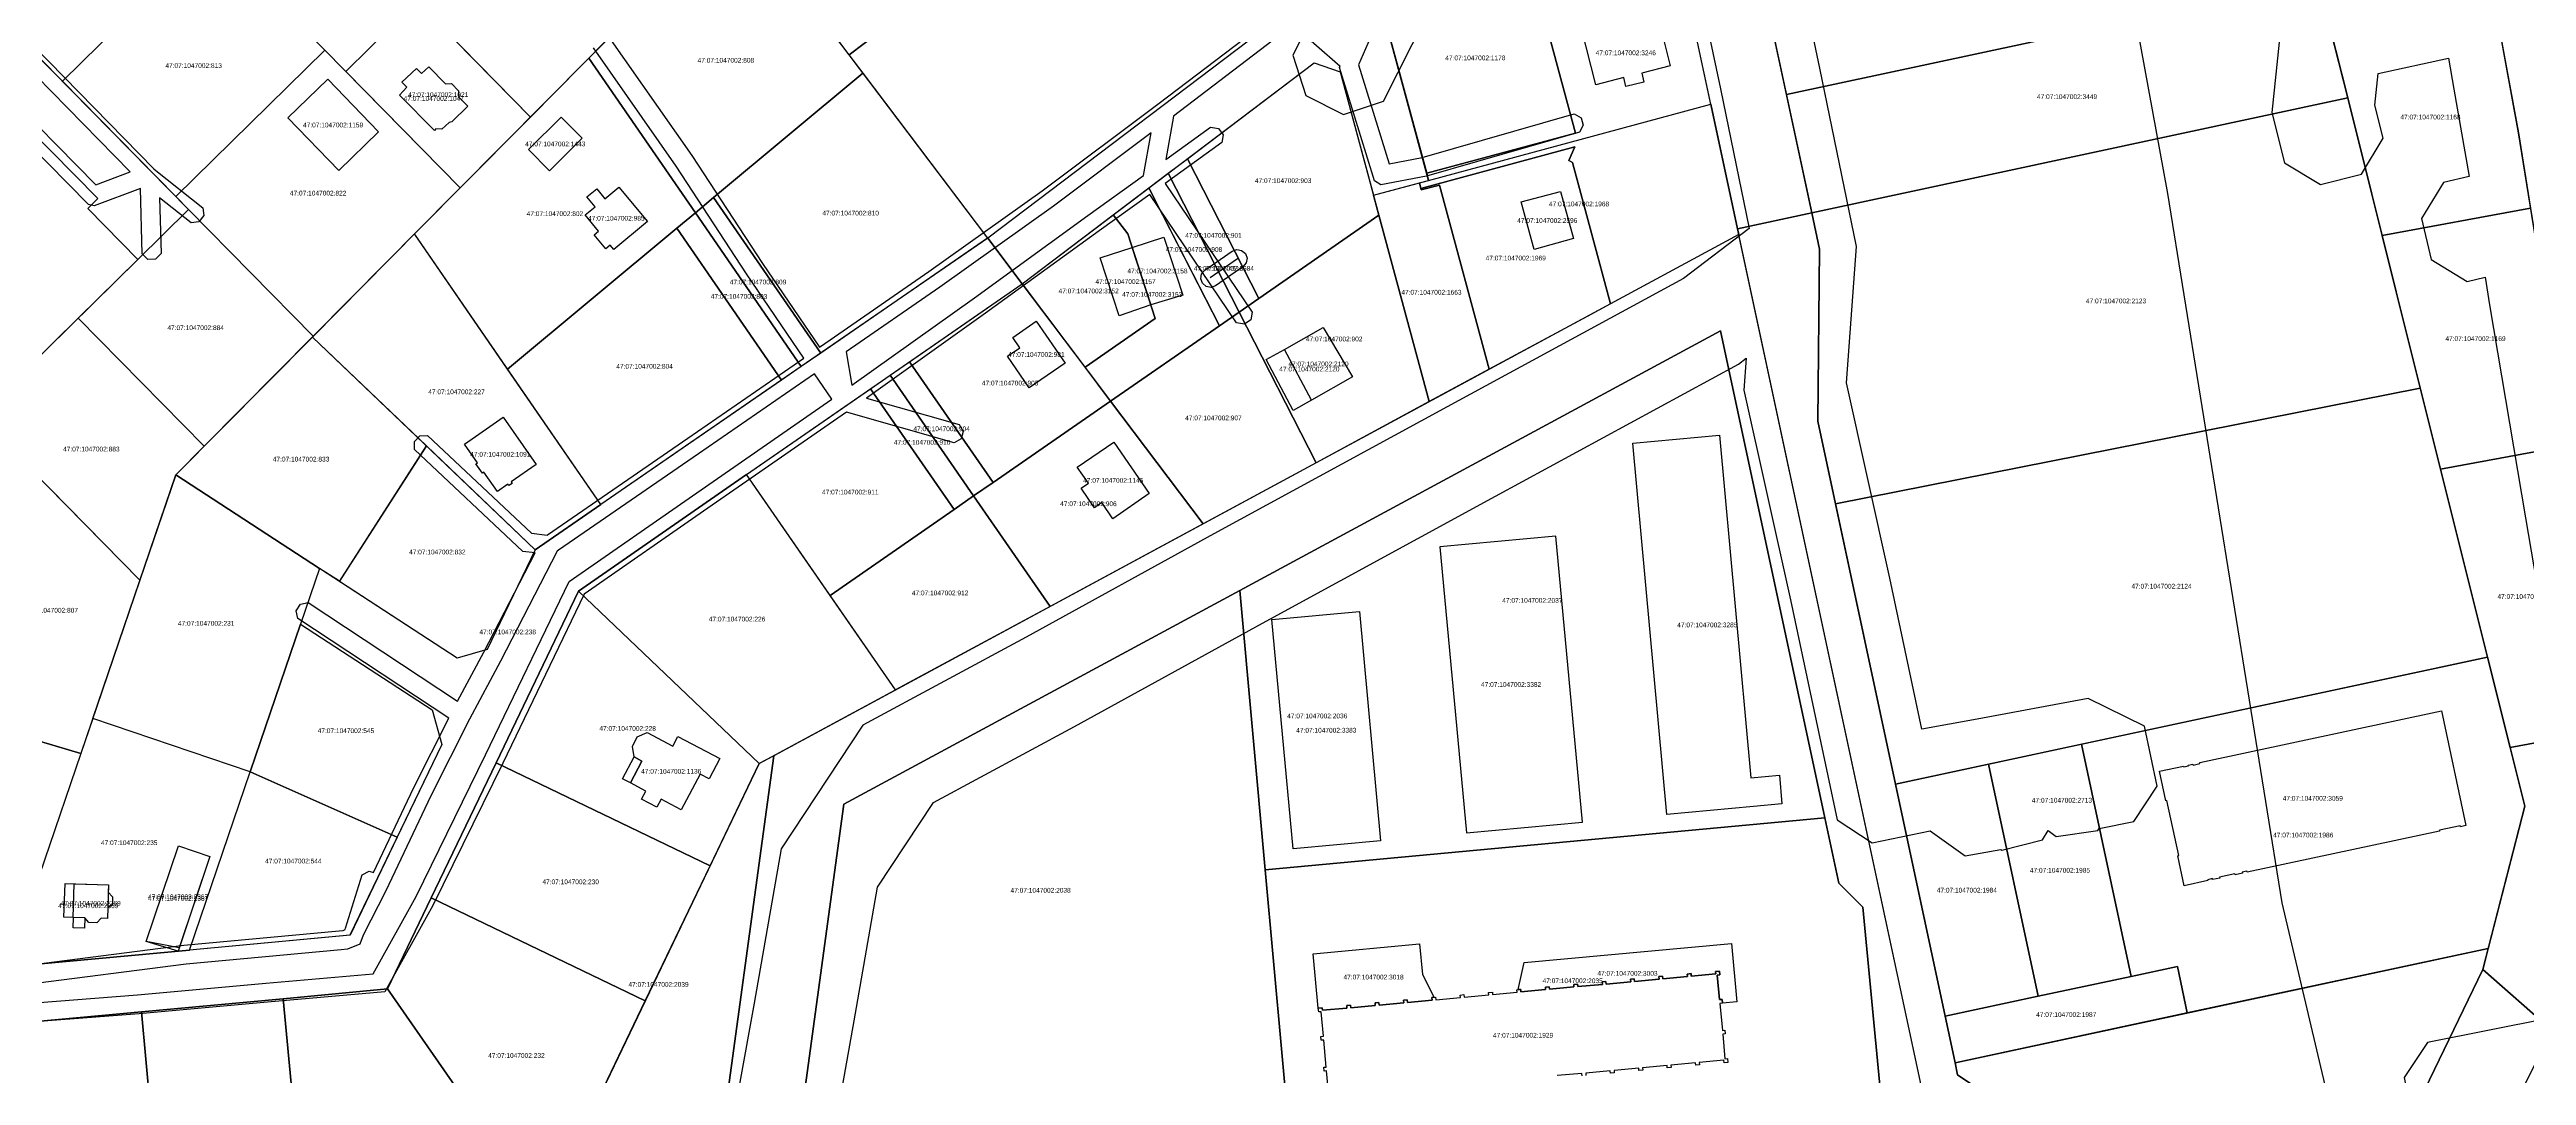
# Model space of a CAD drawing. Extents: x 896 to 2274771, y 652 to 548028.
# Drawn here: x 2233672 to 2234193, y 434012 to 434228 of the extents above; entities that cross this region are included whole.
import ezdxf
from ezdxf.enums import TextEntityAlignment as Align

# ---------------------------------------------------------------- set-up
doc = ezdxf.new("R2010")
doc.units = 0
doc.header["$MEASUREMENT"] = 0
for name, color, linetype in [('D', 1, 'CONTINUOUS'), ('LABELS', 254, 'CONTINUOUS'), ('P', 94, 'CONTINUOUS'), ('T', 1, 'CONTINUOUS'), ('Z', 30, 'CONTINUOUS')]:
    doc.layers.add(name, color=color, linetype=linetype)

msp = doc.modelspace()

# ---------------------------------------------------------------- linework, layer by layer
at = {"layer": 'D', "linetype": 'Continuous'}
for points in [[(2233994.32, 434232.13), (2233999.63, 434233.49), (2234000.13, 434231.52), (2234010.56, 434234.16), (2234012.96, 434224.31), (2234007.01, 434222.8), (2234007.46, 434220.89), (2234003.68, 434219.93), (2234003.21, 434221.83), (2233997.33, 434220.34)], [(2233730.41, 434221.47), (2233741.05, 434210.39), (2233732.72, 434202.25), (2233721.95, 434213.36)], [(2233745.98, 434220.86), (2233749.07, 434223.74), (2233750.14, 434222.71), (2233751.62, 434224.13), (2233755.15, 434220.51), (2233756.43, 434220.56), (2233757.88, 434219.05), (2233757.98, 434217.74), (2233759.88, 434215.79), (2233756.51, 434212.5), (2233755.96, 434212.36), (2233754.42, 434210.97), (2233753.16, 434211.04), (2233752.82, 434210.73), (2233745.5, 434218.14), (2233747.02, 434219.8)], [(2233777.03, 434202.24), (2233772.63, 434206.67), (2233779.5, 434213.5), (2233783.91, 434209.07)], [(2233788.91, 434185.78), (2233786.46, 434188.74), (2233787.39, 434189.52), (2233784.58, 434192.92), (2233786.66, 434194.65), (2233784.95, 434196.74), (2233787, 434198.42), (2233788.71, 434196.35), (2233791.66, 434198.78), (2233797.66, 434191.55), (2233790.57, 434185.68), (2233789.85, 434186.55)], [(2233981.62, 434195.69), (2233989.9, 434197.83), (2233992.62, 434187.97), (2233984.33, 434185.68)], [(2233899.72, 434186.11), (2233906.4, 434188.28), (2233910.37, 434176.05), (2233903.68, 434173.99)], [(2233899.72, 434186.11), (2233906.4, 434188.28), (2233910.37, 434176.05), (2233903.68, 434173.99)], [(2233893.02, 434183.93), (2233899.69, 434186.11), (2233903.64, 434173.98), (2233896.99, 434171.71)], [(2233893.02, 434183.93), (2233899.69, 434186.11), (2233903.64, 434173.98), (2233896.99, 434171.71)], [(2233873.5, 434163.19), (2233876.08, 434164.98), (2233874.57, 434167.16), (2233879.51, 434170.57), (2233885.6, 434161.75), (2233878.07, 434156.56)], [(2233927.96, 434162.48), (2233931.78, 434164.63), (2233939.96, 434169.23), (2233946.11, 434158.83), (2233937.45, 434153.92), (2233933.64, 434151.76)], [(2233931.78, 434164.63), (2233939.96, 434169.23), (2233946.11, 434158.83), (2233937.45, 434153.92)], [(2233759.16, 434144.7), (2233764.5, 434148.42), (2233767.31, 434150.38), (2233771.5, 434144.36), (2233774.24, 434140.43), (2233768.96, 434136.75), (2233769.19, 434136.42), (2233768.53, 434135.96), (2233768.31, 434136.29), (2233766.09, 434134.75), (2233763.25, 434138.83), (2233762.92, 434138.6), (2233761.57, 434140.53), (2233761.9, 434140.76)], [(2234012.31, 434066.76), (2234005.11, 434144.91), (2234023.35, 434146.56), (2234029.99, 434074.46), (2234035.98, 434075.01), (2234036.5, 434068.98), (2234030.55, 434068.41)], [(2233895.84, 434145.14), (2233903.32, 434134.29), (2233895.66, 434129.01), (2233893.32, 434132.39), (2233891.78, 434131.32), (2233888.96, 434135.41), (2233890.5, 434136.47), (2233888.17, 434139.85)], [(2233988.9, 434125.35), (2233964.5, 434123.09), (2233970.1, 434062.89), (2233994.5, 434065.12)], [(2233933.6, 434059.5), (2233929.16, 434107.82), (2233947.6, 434109.49), (2233952.03, 434061.19)], [(2233797.59, 434084), (2233803, 434081.14), (2233804.07, 434083.17), (2233812.92, 434078.55), (2233810.7, 434074.29), (2233808.8, 434075.23), (2233804.81, 434067.71), (2233800.57, 434069.97), (2233799.68, 434068.28), (2233796.4, 434069.97), (2233797.32, 434071.69), (2233794.09, 434073.4), (2233796.52, 434078), (2233794.89, 434078.87), (2233794.51, 434081.09), (2233795.52, 434083.11)], [(2234116.04, 434075.89), (2234121.06, 434076.96), (2234121.11, 434076.76), (2234122.08, 434076.97), (2234122.04, 434077.17), (2234123.02, 434077.38), (2234123.06, 434077.17), (2234124.53, 434077.49), (2234124.48, 434077.69), (2234175.36, 434088.56), (2234180.51, 434064.44), (2234179.35, 434064.19), (2234179.31, 434064.4), (2234174.93, 434063.46), (2234174.97, 434063.26), (2234134.47, 434054.61), (2234134.42, 434054.81), (2234133.41, 434054.6), (2234133.46, 434054.39), (2234131.91, 434054.06), (2234131.87, 434054.27), (2234128.65, 434053.58), (2234128.7, 434053.38), (2234127.19, 434053.06), (2234127.15, 434053.26), (2234126.13, 434053.04), (2234126.17, 434052.84), (2234121.18, 434051.77), (2234119.84, 434058.06), (2234120.05, 434058.1), (2234117.58, 434069.69), (2234117.37, 434069.64)], [(2233794.89, 434078.87), (2233796.52, 434078), (2233794.09, 434073.4), (2233792.45, 434074.28)], [(2233698.94, 434060.17), (2233705.58, 434057.92), (2233699.1, 434038.72), (2233692.15, 434040)], [(2233698.94, 434060.17), (2233705.58, 434057.92), (2233698.86, 434038), (2233692.15, 434040)], [(2233675.06, 434052.25), (2233684.18, 434051.98), (2233684.13, 434050.42), (2233685.08, 434049.46), (2233685.03, 434047.8), (2233684.04, 434047.14), (2233683.97, 434044.89), (2233682.65, 434044.93), (2233681.76, 434043.95), (2233680.08, 434044), (2233679.26, 434045.03), (2233679.18, 434042.86), (2233676.8, 434042.93), (2233676.86, 434045.1), (2233674.84, 434045.16)], [(2233676.96, 434052.19), (2233684.18, 434051.98), (2233683.97, 434044.89), (2233682.65, 434044.93), (2233681.76, 434043.95), (2233680.08, 434044), (2233679.26, 434045.03), (2233676.75, 434045.1)], [(2233937.81, 434037.47), (2233960.22, 434039.54), (2233960.86, 434033.08), (2233963.29, 434028.26), (2233962.81, 434028.22), (2233962.86, 434027.7), (2233957.68, 434027.22), (2233957.63, 434027.74), (2233956.84, 434027.67), (2233956.89, 434027.14), (2233951.71, 434026.66), (2233951.66, 434027.19), (2233950.86, 434027.11), (2233950.91, 434026.59), (2233945.73, 434026.11), (2233945.68, 434026.63), (2233944.89, 434026.56), (2233944.94, 434026.04), (2233939.76, 434025.56), (2233939.71, 434026.08), (2233938.91, 434026.01)], [(2234025.91, 434039.61), (2234027.03, 434027.34), (2234023.98, 434027.05), (2234023.91, 434027.85), (2234023.38, 434027.8), (2234022.9, 434032.98), (2234023.43, 434033.02), (2234023.35, 434033.82), (2234022.56, 434033.75), (2234022.6, 434033.22), (2234017.43, 434032.75), (2234017.38, 434033.27), (2234016.58, 434033.19), (2234016.63, 434032.67), (2234011.45, 434032.19), (2234011.4, 434032.72), (2234010.61, 434032.64), (2234010.66, 434032.12), (2234005.48, 434031.64), (2234005.43, 434032.16), (2234004.63, 434032.09), (2234004.68, 434031.57), (2233999.5, 434031.09), (2233999.45, 434031.61), (2233998.66, 434031.54), (2233998.71, 434031.01), (2233993.53, 434030.53), (2233993.48, 434031.06), (2233992.68, 434030.98), (2233992.73, 434030.46), (2233987.55, 434029.98), (2233987.51, 434030.5), (2233986.71, 434030.43), (2233986.76, 434029.91), (2233981.58, 434029.43), (2233981.53, 434029.95), (2233980.97, 434029.9), (2233982.24, 434035.59)]]:
    msp.add_lwpolyline(points, close=True, dxfattribs=at)
for points in [[(2233941.14, 434007.63), (2233940.66, 434012.81), (2233940.14, 434012.76), (2233940.07, 434013.56), (2233940.59, 434013.6), (2233940.06, 434019.29), (2233939.54, 434019.24), (2233939.47, 434020.03), (2233939.99, 434020.08), (2233939.51, 434025.26), (2233938.99, 434025.21), (2233938.91, 434026.01), (2233939.71, 434026.08), (2233939.76, 434025.56), (2233944.94, 434026.04), (2233944.89, 434026.56), (2233945.68, 434026.63), (2233945.73, 434026.11), (2233950.91, 434026.59), (2233950.86, 434027.11), (2233951.66, 434027.19), (2233951.71, 434026.66), (2233956.89, 434027.14), (2233956.84, 434027.67), (2233957.63, 434027.74), (2233957.68, 434027.22), (2233962.86, 434027.7), (2233962.81, 434028.22), (2233963.61, 434028.29), (2233963.66, 434027.77), (2233968.83, 434028.25), (2233968.79, 434028.77), (2233969.58, 434028.85), (2233969.63, 434028.32), (2233974.81, 434028.8), (2233974.76, 434029.33), (2233975.56, 434029.4), (2233975.61, 434028.88), (2233980.78, 434029.36), (2233980.73, 434029.88), (2233981.53, 434029.95), (2233981.58, 434029.43), (2233986.76, 434029.91), (2233986.71, 434030.43), (2233987.51, 434030.5), (2233987.55, 434029.98), (2233992.73, 434030.46), (2233992.68, 434030.98), (2233993.48, 434031.06), (2233993.53, 434030.53), (2233998.71, 434031.01), (2233998.66, 434031.54), (2233999.45, 434031.61), (2233999.5, 434031.09), (2234004.68, 434031.57), (2234004.63, 434032.09), (2234005.43, 434032.16), (2234005.48, 434031.64), (2234010.66, 434032.12), (2234010.61, 434032.64), (2234011.4, 434032.72), (2234011.45, 434032.19), (2234016.63, 434032.67), (2234016.58, 434033.19), (2234017.38, 434033.27), (2234017.43, 434032.75), (2234022.6, 434033.22), (2234022.56, 434033.75), (2234023.35, 434033.82), (2234023.43, 434033.02), (2234022.9, 434032.98), (2234023.38, 434027.8), (2234023.91, 434027.85), (2234023.98, 434027.05), (2234023.46, 434027), (2234023.98, 434021.33), (2234024.5, 434021.37), (2234024.58, 434020.58), (2234024.06, 434020.53), (2234024.53, 434015.35), (2234025.06, 434015.4), (2234025.13, 434014.6), (2234024.33, 434014.53), (2234024.29, 434015.05), (2234019.11, 434014.57), (2234019.16, 434014.05), (2234018.36, 434013.98), (2234018.31, 434014.5), (2234013.13, 434014.02), (2234013.18, 434013.5), (2234012.39, 434013.42), (2234012.34, 434013.95), (2234007.16, 434013.47), (2234007.21, 434012.94), (2234006.41, 434012.87), (2234006.36, 434013.39), (2234001.18, 434012.91), (2234001.23, 434012.39), (2234000.44, 434012.32), (2234000.39, 434012.84), (2233995.21, 434012.36), (2233995.26, 434011.84)], [(2233994.46, 434011.77), (2233994.41, 434012.29), (2233989.23, 434011.81)]]:
    msp.add_lwpolyline(points, dxfattribs=at)
at = {"layer": 'P', "linetype": 'Continuous'}
for points in [[(2234027.15, 434189.99), (2233983.63, 434393.07), (2234022.21, 434423.09), (2234035.52, 434422.25), (2234110.77, 434451.51), (2234113.85, 434439.28), (2234030.84, 434407.02), (2234021.82, 434399.74), (2234013.97, 434391.02), (2234008.78, 434380.49), (2234006.65, 434369.35), (2234007.52, 434358.03), (2234011.81, 434337.93), (2234027.19, 434266.18), (2234042.8, 434193.35)], [(2233923.27, 434344.07), (2233913.1, 434335.79), (2233925.2, 434290.95), (2233937.51, 434245.37), (2233934.79, 434237.54), (2233869.31, 434188.02), (2233876.55, 434178.46), (2233938.05, 434224.93), (2233943.52, 434223.07), (2233950.55, 434197.08), (2233962.13, 434200.21), (2233950.87, 434241.8), (2233940.04, 434281.96), (2233929.55, 434320.84)], [(2233816.74, 434257.57), (2233848.05, 434282.97), (2233913.1, 434335.79), (2233913.67, 434333.68), (2233849.24, 434281.35), (2233850.49, 434279.8), (2233835.14, 434267.34), (2233856.5, 434239.03), (2233840.12, 434226.65)], [(2233840.12, 434226.65), (2233925.2, 434290.95), (2233937.51, 434245.37), (2233934.79, 434237.54), (2233869.31, 434188.02)], [(2234027.19, 434266.18), (2234137.53, 434289.83), (2234149.43, 434242.28), (2234037.46, 434218.27)], [(2233650.6, 434245.37), (2233681.96, 434276.23), (2233705.87, 434251.93), (2233674.5, 434221.07)], [(2233616.76, 434262.67), (2233627.08, 434269.29), (2233701.05, 434194.1), (2233690.36, 434183.56), (2233679.84, 434194.27), (2233681.97, 434196.37), (2233667.25, 434211.34), (2233642, 434237)], [(2233710.27, 434247.45), (2233725.22, 434262.15), (2233749.13, 434237.85), (2233734.19, 434223.14)], [(2233785.37, 434225.95), (2233816.74, 434257.57), (2233840.1, 434226.65), (2233843.01, 434222.8), (2233811.61, 434196.61), (2233807.76, 434193.39)], [(2233961.73, 434201.7), (2233962.13, 434200.21), (2234021.53, 434216.25), (2234012.49, 434258.42), (2233982.25, 434250.26), (2233993.09, 434210.17)], [(2233674.5, 434221.07), (2233705.87, 434251.93), (2233729.77, 434227.63), (2233698.42, 434196.78)], [(2233751.24, 434235.71), (2233767.65, 434251.87), (2233789.28, 434229.89), (2233773.06, 434213.54)], [(2233950.87, 434241.8), (2233961.73, 434201.7), (2233993.09, 434210.17), (2233982.25, 434250.26)], [(2234037.46, 434218.27), (2234149.43, 434242.28), (2234155.62, 434217.55), (2234042.8, 434193.35)], [(2233734.19, 434223.14), (2233749.13, 434237.85), (2233773.06, 434213.54), (2233758.28, 434198.65)], [(2234191.58, 434210.18), (2234194.13, 434194.37), (2234162.86, 434188.62), (2234155.62, 434217.55), (2234151.97, 434232.15), (2234175.58, 434236.46), (2234186.42, 434238.44)], [(2233698.42, 434196.78), (2233729.77, 434227.63), (2233758.28, 434198.65), (2233727.29, 434167.41), (2233701.05, 434194.1)], [(2233748.64, 434188.93), (2233785.37, 434225.95), (2233807.76, 434193.39), (2233803.89, 434190.18), (2233768.23, 434160.45)], [(2233911.34, 434204.76), (2233938.04, 434224.93), (2233943.52, 434223.07), (2233951.68, 434192.87), (2233926.4, 434175.36)], [(2233811.61, 434196.61), (2233843.01, 434222.8), (2233869.3, 434188.03), (2233834.16, 434163.84)], [(2233960.2, 434199.69), (2233962.13, 434200.21), (2234021.52, 434216.25), (2234027.15, 434189.99), (2234027.41, 434188.79), (2234000.45, 434174.24), (2233992.42, 434204), (2233991.67, 434204.42), (2233992.9, 434207.26), (2233960.51, 434198.52)], [(2234047.8, 434132.12), (2234044.07, 434149.53), (2234044.46, 434185.71), (2234042.8, 434193.35), (2234155.62, 434217.55), (2234170.91, 434156.46)], [(2233631.61, 434176.27), (2233667.25, 434211.34), (2233681.97, 434196.37), (2233679.84, 434194.27), (2233690.36, 434183.56), (2233656.85, 434150.61)], [(2233907.29, 434201.7), (2233911.34, 434204.76), (2233926.4, 434175.36), (2233922.24, 434172.49)], [(2233960.51, 434198.52), (2233992.9, 434207.26), (2233991.67, 434204.42), (2233992.42, 434204), (2234000.45, 434174.24), (2233995.52, 434171.58), (2233974.91, 434160.46), (2233964.44, 434199.23), (2233960.6, 434198.19)], [(2233895.75, 434192.97), (2233903.24, 434198.64), (2233905.58, 434194.07), (2233918.1, 434169.62), (2233895.19, 434153.76), (2233889.8, 434160.9), (2233904.58, 434171.14), (2233898.78, 434188.96)], [(2233903.24, 434198.64), (2233907.29, 434201.7), (2233922.24, 434172.49), (2233918.1, 434169.62)], [(2233950.55, 434197.08), (2233960.2, 434199.69), (2233960.6, 434198.19), (2233964.44, 434199.23), (2233974.91, 434160.46), (2233962.27, 434153.64), (2233951.68, 434192.87)], [(2233677.84, 434171.24), (2233690.36, 434183.56), (2233701.05, 434194.1), (2233727.29, 434167.41), (2233704.35, 434144.3)], [(2233803.89, 434190.18), (2233807.76, 434193.39), (2233830.03, 434161.01), (2233825.92, 434158.18)], [(2233807.76, 434193.39), (2233811.61, 434196.61), (2233834.16, 434163.84), (2233830.03, 434161.01)], [(2233876.55, 434178.46), (2233895.75, 434192.97), (2233898.78, 434188.96), (2233904.58, 434171.14), (2233889.8, 434160.9)], [(2233922.24, 434172.49), (2233926.4, 434175.36), (2233951.68, 434192.87), (2233962.27, 434153.64), (2233938.48, 434140.79)], [(2234027.15, 434189.99), (2234042.8, 434193.35), (2234044.46, 434185.71), (2234044.07, 434149.53), (2234060.43, 434073.15), (2234073, 434014.53), (2234073.51, 434011.96), (2234147.74, 433962.32), (2234163.79, 433951.59), (2234161.09, 433946.18), (2234065.8, 434009.83)], [(2234194.13, 434194.37), (2234202.2, 434144.39), (2234175.18, 434139.42), (2234162.86, 434188.62)], [(2233876.55, 434178.46), (2233869.31, 434188.02), (2233830.04, 434161.01), (2233787.84, 434131.98), (2233774.05, 434122.48), (2233763.94, 434101.45), (2233757.59, 434099.66), (2233728.64, 434118.54), (2233724.62, 434106.82), (2233752.35, 434088.76), (2233754.37, 434081.52), (2233735.05, 434041.36), (2233701.3, 434038.22), (2233663.1, 434034.67), (2233661.06, 434028.63), (2233659.96, 434022.33), (2233691.15, 434025.22), (2233721.01, 434028), (2233742.95, 434030.04), (2233752.14, 434049.21), (2233765.81, 434077.61), (2233783.17, 434113.78), (2233818.51, 434138.28), (2233848.76, 434159.2)], [(2233787.84, 434131.98), (2233748.62, 434188.93), (2233727.14, 434167.24), (2233774.05, 434122.48)], [(2233768.23, 434160.45), (2233803.89, 434190.18), (2233825.92, 434158.18), (2233787.83, 434131.98)], [(2233827.93, 433987.72), (2233839.01, 434068.92), (2233922.37, 434113.91), (2234023.58, 434168.55), (2234045.58, 434066.05), (2234048.52, 434052.31), (2234053.52, 434047.24), (2234057.19, 434009.03), (2234065.8, 434009.83), (2234027.42, 434188.8), (2233824.25, 434079.13), (2233811.58, 433986.2)], [(2233852.88, 434162.05), (2233876.55, 434178.46), (2233895.19, 434153.76), (2233870.46, 434136.64)], [(2233895.19, 434153.76), (2233918.1, 434169.62), (2233922.24, 434172.49), (2233938.48, 434140.79), (2233914.69, 434127.95)], [(2233656.85, 434150.61), (2233677.84, 434171.24), (2233704.35, 434144.3), (2233698.37, 434138.27), (2233690.82, 434116.09)], [(2233727.14, 434167.24), (2233751.14, 434144.34), (2233732.86, 434115.84), (2233728.64, 434118.54), (2233698.37, 434138.27)], [(2233927.73, 434055.09), (2234045.58, 434066.05), (2234023.58, 434168.55), (2233922.37, 434113.91)], [(2233848.76, 434159.2), (2233852.88, 434162.05), (2233870.46, 434136.64), (2233866.35, 434133.8)], [(2233818.51, 434138.28), (2233844.65, 434156.36), (2233862.24, 434130.95), (2233836.12, 434112.86)], [(2233844.65, 434156.36), (2233848.76, 434159.2), (2233866.35, 434133.8), (2233862.24, 434130.95)], [(2234060.43, 434073.15), (2234047.8, 434132.12), (2234170.91, 434156.46), (2234185.07, 434099.87)], [(2233866.35, 434133.8), (2233870.46, 434136.64), (2233895.19, 434153.76), (2233914.69, 434127.95), (2233882.45, 434110.54)], [(2233751.14, 434144.34), (2233774.05, 434122.48), (2233763.94, 434101.45), (2233757.59, 434099.66), (2233732.83, 434115.81)], [(2234202.2, 434144.39), (2234211.79, 434084.93), (2234189.83, 434080.88), (2234175.18, 434139.42)], [(2233656.68, 434129.4), (2233667.37, 434139.91), (2233690.82, 434116.09), (2233678.39, 434079.58), (2233652.86, 434087.18)], [(2233698.37, 434138.27), (2233728.64, 434118.54), (2233724.62, 434106.82), (2233714.05, 434075.71), (2233680.91, 434086.98)], [(2233849.9, 434092.98), (2233818.51, 434138.28), (2233783.17, 434113.78), (2233821.21, 434077.49)], [(2233836.12, 434112.86), (2233862.24, 434130.95), (2233866.35, 434133.8), (2233882.45, 434110.54), (2233849.9, 434092.98)], [(2233821.21, 434077.49), (2233783.17, 434113.78), (2233765.81, 434077.61), (2233810.89, 434055.96)], [(2233827.93, 433987.72), (2233932.98, 433997.49), (2233927.73, 434055.09), (2233922.37, 434113.91), (2233839.01, 434068.92)], [(2233714.04, 434075.71), (2233724.64, 434106.82), (2233752.35, 434088.76), (2233754.37, 434081.52), (2233744.98, 434061.97)], [(2234099.6, 434081.55), (2234185.07, 434099.87), (2234192.92, 434068.53), (2234185.19, 434038.58), (2234121.82, 434025), (2234119.76, 434034.78), (2234110.06, 434032.7)], [(2233652.86, 434087.18), (2233678.39, 434079.58), (2233663.11, 434034.67), (2233635.57, 434044.59)], [(2233714.05, 434075.71), (2233680.91, 434086.98), (2233678.39, 434079.58), (2233663.1, 434034.67), (2233701.3, 434038.22)], [(2234192.92, 434068.53), (2234189.83, 434080.88), (2234211.79, 434084.93), (2234215.36, 434062.82), (2234198.6, 434021.37), (2234184.05, 434034.15)], [(2233775.77, 433982.87), (2233811.58, 433986.2), (2233824.25, 434079.13), (2233821.21, 434077.49)], [(2234080.04, 434077.35), (2234099.6, 434081.55), (2234110.06, 434032.7), (2234090.46, 434028.5)], [(2233701.28, 434038.22), (2233714.04, 434075.71), (2233744.98, 434061.97), (2233735.07, 434041.35)], [(2233810.89, 434055.96), (2233765.81, 434077.61), (2233752.14, 434049.21), (2233797.23, 434027.57)], [(2234060.43, 434073.15), (2234080.04, 434077.35), (2234090.46, 434028.5), (2234070.9, 434024.32)], [(2234045.58, 434066.05), (2233927.73, 434055.09), (2233932.98, 433997.49), (2234057.19, 434009.03), (2234053.52, 434047.24), (2234048.52, 434052.31)], [(2233797.23, 434027.57), (2233752.14, 434049.21), (2233742.95, 434030.04), (2233775.77, 433982.87)], [(2234073, 434014.53), (2234185.19, 434038.58), (2234184.05, 434034.15), (2234153.47, 433970.88), (2234147.74, 433962.32), (2234073.51, 434011.96)], [(2234070.9, 434024.32), (2234090.46, 434028.5), (2234110.06, 434032.7), (2234119.76, 434034.78), (2234121.82, 434025), (2234073, 434014.53)], [(2234147.74, 433962.32), (2234153.47, 433970.88), (2234184.05, 434034.15), (2234198.6, 434021.37), (2234163.79, 433951.59)], [(2233725.67, 433978.21), (2233721.01, 434028), (2233691.15, 434025.22), (2233695.75, 433975.44)], [(2233775.77, 433982.87), (2233742.95, 434030.04), (2233721.01, 434028), (2233725.67, 433978.21), (2233758.77, 433981.3)], [(2233695.75, 433975.44), (2233691.15, 434025.22), (2233659.96, 434022.33), (2233651.26, 433971.3)]]:
    msp.add_lwpolyline(points, close=True, dxfattribs=at)
at = {"layer": 'T', "linetype": 'Continuous'}
msp.add_lwpolyline([(2233921.91, 434183.67), (2233916.16, 434179.68)], dxfattribs=at)
at = {"layer": 'Z', "linetype": 'Continuous'}
for points in [[(2234065.61, 434441.85), (2234074.49, 434432.96), (2234100.94, 434288.97), (2234117.66, 434197.46), (2234141.75, 434048.2), (2234153.14, 433999.99), (2234209.93, 433687.91), (2234264.82, 433386.32), (2234339.5, 432975.84), (2234403.29, 432988.35), (2234413.13, 432990.14), (2234338.61, 433399.74), (2234283.72, 433701.34), (2234226.58, 434015.34), (2234215.36, 434062.82), (2234191.58, 434210.18), (2234174.72, 434302.45), (2234147.18, 434453.18), (2234138.3, 434462.07), (2234133.4, 434474.25), (2234063.54, 434447.09)], [(2233646.21, 434245.26), (2233625.95, 434265.8), (2233619.52, 434261.81), (2233639.39, 434241.69), (2233661.21, 434219.86), (2233681.56, 434199.27), (2233688.81, 434201.97), (2233665.7, 434225.59)], [(2233890.41, 434192.83), (2233902.12, 434201.2), (2233903.73, 434210.19), (2233883.16, 434194.79), (2233859.23, 434177.73), (2233839.49, 434164.1), (2233840.68, 434157.09), (2233866.52, 434175.49)], [(2233922.76, 434185.48), (2233923.55, 434184.81), (2233923.9, 434183.84), (2233923.72, 434182.82), (2233923.05, 434182.03), (2233917.3, 434178.04), (2233916.33, 434177.69), (2233915.31, 434177.87), (2233914.52, 434178.54), (2233914.17, 434179.51), (2233914.35, 434180.53), (2233915.02, 434181.32), (2233920.77, 434185.31), (2233921.74, 434185.66)], [(2233717.34, 434031.24), (2233739.94, 434033.21), (2233748.98, 434049.5), (2233763.61, 434079.29), (2233781.19, 434115.79), (2233808.1, 434134.48), (2233836.47, 434154.13), (2233832.84, 434159.51), (2233808.42, 434142.69), (2233778.96, 434122.36), (2233778.67, 434122.15), (2233766.76, 434099.05), (2233760.21, 434086.79), (2233752.06, 434070.69), (2233742.62, 434050.68), (2233737.86, 434041.34), (2233737.13, 434039.49), (2233734.56, 434038.44), (2233733.17, 434038.3), (2233700.54, 434035.28), (2233666.67, 434030.95), (2233664.25, 434026.81), (2233690.34, 434028.82)]]:
    msp.add_lwpolyline(points, close=True, dxfattribs=at)
for points in [[(2234014.21, 434263.67), (2234023.56, 434219.48), (2234029.62, 434190.08), (2234015.76, 434179.59), (2233966.02, 434152.54), (2233916.92, 434125.81), (2233877.38, 434104.08), (2233843.03, 434085.59), (2233825.8, 434059.52), (2233820.12, 434027.06), (2233814.13, 433993.79)], [(2233838.44, 434008.01), (2233841.19, 434023.32), (2233846.11, 434051.44), (2233857.92, 434069.3), (2233887.61, 434085.28), (2233927.19, 434107.03), (2233976.25, 434133.74), (2234027.4, 434161.56), (2234029.02, 434162.79), (2234028.51, 434156.09), (2234038.3, 434111.92), (2234048.14, 434065.62), (2234055.54, 434060.79), (2234067.74, 434063.29), (2234075.11, 434058.09), (2234082.58, 434059.38), (2234082.79, 434059.26), (2234091.39, 434061.42), (2234092.57, 434063.39), (2234094.23, 434062.14), (2234103.01, 434063.38), (2234103.32, 434063.79), (2234110.6, 434065.29), (2234115.48, 434072.69), (2234112.88, 434085.36), (2234100.99, 434091.2), (2234077.63, 434086.83), (2234065.96, 434084.71), (2234059.22, 434116.46), (2234050.09, 434157.63), (2234052.24, 434186.32), (2234044.51, 434223.85), (2234038.01, 434254.57)], [(2233952.28, 434235.74), (2233947.4, 434224.55), (2233953.83, 434203.7), (2233960.75, 434205.01), (2233992.8, 434214.2), (2233994.25, 434213.4), (2233994.7, 434211.81), (2233993.9, 434210.36), (2233961.68, 434201.11), (2233952.06, 434199.3), (2233950.75, 434200.08), (2233943.4, 434223.94), (2233943.51, 434224.15), (2233933.58, 434232.85), (2233908.42, 434213.71), (2233906.78, 434204.57), (2233916.25, 434211.4), (2233917.88, 434211.14), (2233918.85, 434209.8), (2233918.59, 434208.16), (2233906.69, 434199.57), (2233925.02, 434172.5), (2233924.71, 434170.87), (2233923.34, 434169.94), (2233921.71, 434170.26), (2233903.44, 434197.23), (2233892.75, 434189.59), (2233868.86, 434172.24), (2233843.79, 434154.39), (2233863.33, 434148.83), (2233864.14, 434147.38), (2233863.69, 434145.79), (2233862.24, 434144.98), (2233839.6, 434151.42), (2233810.38, 434131.19), (2233784.34, 434113.1), (2233767.2, 434077.54), (2233752.53, 434047.64), (2233742.4, 434029.41), (2233717.7, 434027.26), (2233690.67, 434024.83), (2233659.53, 434022.44)], [(2233789.57, 434230.36), (2233807.03, 434205.44), (2233821.87, 434182.73), (2233833.89, 434165.09), (2233836.17, 434166.66), (2233856.94, 434181), (2233880.8, 434198.02), (2233905.39, 434216.43), (2233933.03, 434237.45)], [(2233938.85, 434237.01), (2233933.54, 434226.52), (2233936.31, 434218.1), (2233944.22, 434214.1), (2233952.64, 434216.86), (2233961.69, 434234.75)], [(2234141.89, 434236.05), (2234139.65, 434214.5), (2234142.32, 434203.88), (2234149.93, 434199.33), (2234158.52, 434201.49), (2234163.07, 434209.09), (2234161.33, 434216.04), (2234162.02, 434222.7), (2234176.85, 434225.95), (2234177.98, 434219.42), (2234181.18, 434201.03), (2234175.77, 434199.73), (2234171.14, 434192.17), (2234173.2, 434183.55), (2234180.76, 434178.92), (2234184.6, 434179.84), (2234185.48, 434174), (2234193.04, 434129.22), (2234198.39, 434097.84)], [(2233668.55, 434228.4), (2233693.76, 434202.63), (2233694.15, 434202.31), (2233704.09, 434194.43), (2233704.28, 434192.78), (2233703.25, 434191.48), (2233701.6, 434191.29), (2233694.98, 434196.54), (2233695.27, 434184.82), (2233694.13, 434183.62), (2233692.47, 434183.58), (2233691.27, 434184.73), (2233690.93, 434198.49), (2233681.18, 434194.87), (2233680.03, 434195.12), (2233658.38, 434217.04)], [(2233665.67, 434034.85), (2233700.1, 434039.26), (2233732.79, 434042.28), (2233733.59, 434042.36), (2233734.03, 434042.54), (2233734.14, 434042.82), (2233737.6, 434054.07), (2233739.06, 434054.84), (2233740.02, 434054.55), (2233748.47, 434072.45), (2233755.85, 434087.03), (2233724.07, 434108), (2233723.73, 434109.62), (2233724.65, 434111), (2233726.27, 434111.34), (2233757.71, 434090.6), (2233763.22, 434100.91), (2233774.01, 434121.84), (2233771.47, 434122.13), (2233748.66, 434143.59), (2233748.61, 434145.25), (2233749.74, 434146.46), (2233751.4, 434146.51), (2233773.24, 434125.95), (2233776.57, 434125.57), (2233776.66, 434125.63), (2233806.15, 434145.98), (2233830.6, 434162.82), (2233818.54, 434180.51), (2233803.71, 434203.2), (2233786.29, 434228.07)], [(2234210.85, 434026.41), (2234172.41, 434018.78), (2234167.48, 434011.41), (2234169.21, 434002.71), (2234176.57, 433997.79), (2234214.59, 434005.33)]]:
    msp.add_lwpolyline(points, dxfattribs=at)

# ---------------------------------------------------------------- texts
at = {"layer": 'LABELS'}
for s, p in [('47:07:1047002:813', (2233702.135, 434224.355)), ('47:07:1047002:808', (2233814.19, 434225.48)), ('47:07:1047002:1178', (2233971.98, 434225.98)), ('47:07:1047002:3246', (2234003.64, 434227.045)), ('47:07:1047002:1047', (2233752.69, 434217.43)), ('47:07:1047002:1021', (2233753.625, 434218.25)), ('47:07:1047002:3449', (2234096.54, 434217.815)), ('47:07:1047002:1168', (2234173.05, 434213.53)), ('47:07:1047002:1159', (2233731.5, 434211.86)), ('47:07:1047002:1443', (2233778.27, 434207.87)), ('47:07:1047002:903', (2233931.51, 434200.145)), ('47:07:1047002:822', (2233728.35, 434197.52)), ('47:07:1047002:802', (2233778.2, 434193.2)), ('47:07:1047002:810', (2233840.455, 434193.32)), ('47:07:1047002:1968', (2233993.805, 434195.245)), ('47:07:1047002:985', (2233791.12, 434192.23)), ('47:07:1047002:901', (2233916.845, 434188.625)), ('47:07:1047002:2596', (2233987.12, 434191.755)), ('47:07:1047002:908', (2233912.74, 434185.66)), ('47:07:1047002:1969', (2233980.48, 434183.86)), ('47:07:1047002:809', (2233820.96, 434178.81)), ('47:07:1047002:3152', (2233890.565, 434176.935)), ('47:07:1047002:3157', (2233898.33, 434178.91)), ('47:07:1047002:3157', (2233898.33, 434178.91)), ('47:07:1047002:3158', (2233905.045, 434181.135)), ('47:07:1047002:3158', (2233905.045, 434181.135)), ('47:07:1047002:2584', (2233919.035, 434181.675)), ('47:07-6.4513', (2233919.035, 434181.675)), ('47:07:1047002:803', (2233816.96, 434175.785)), ('47:07:1047002:3153', (2233903.95, 434176.2)), ('47:07:1047002:1663', (2233962.73, 434176.665)), ('47:07:1047002:2123', (2234106.855, 434174.835)), ('47:07:1047002:884', (2233702.565, 434169.2)), ('47:07:1047002:902', (2233942.255, 434166.83)), ('47:07:1047002:1169', (2234182.53, 434166.895)), ('47:07:1047002:804', (2233797.075, 434161.08)), ('47:07:1047002:981', (2233879.55, 434163.565)), ('47:07:1047002:2120', (2233938.945, 434161.575)), ('47:07:1047002:905', (2233874.035, 434157.55)), ('47:07:1047002:2120', (2233937.035, 434160.495)), ('47:07:1047002:227', (2233757.49, 434155.705)), ('47:07:1047002:904', (2233859.61, 434147.925)), ('47:07:1047002:907', (2233916.835, 434150.22)), ('47:07:1047002:883', (2233680.6, 434143.665)), ('47:07:1047002:833', (2233724.755, 434141.54)), ('47:07:1047002:1091', (2233766.7, 434142.565)), ('47:07:1047002:910', (2233855.5, 434145.075)), ('47:07:1047002:1145', (2233895.745, 434137.075)), ('47:07:1047002:911', (2233840.375, 434134.61)), ('47:07:1047002:906', (2233890.52, 434132.15)), ('47:07:1047002:832', (2233753.44, 434122)), ('47:07:1047002:2124', (2234116.435, 434114.805)), ('47:07:1047002:807', (2233671.84, 434109.745)), ('47:07:1047002:912', (2233859.285, 434113.39)), ('47:07:1047002:2037', (2233983.975, 434111.82)), ('47:07:1047002:1170', (2234193.485, 434112.635)), ('47:07:1047002:231', (2233704.775, 434106.99)), ('47:07:1047002:238', (2233768.255, 434105.175)), ('47:07:1047002:226', (2233816.535, 434107.885)), ('47:07:1047002:3285', (2234020.805, 434106.66)), ('47:07:1047002:3382', (2233979.5, 434094.12)), ('47:07:1047002:545', (2233734.205, 434084.395)), ('47:07:1047002:228', (2233793.51, 434084.87)), ('47:07:1047002:2036', (2233938.69, 434087.5)), ('47:07:1047002:3383', (2233940.595, 434084.495)), ('47:07:1047002:1136', (2233802.685, 434075.855)), ('47:07:1047002:2713', (2234095.47, 434069.765)), ('47:07:1047002:3059', (2234148.275, 434070.165)), ('47:07:1047002:1986', (2234146.26, 434062.435)), ('47:07:1047002:235', (2233688.575, 434060.825)), ('47:07:1047002:544', (2233723.13, 434056.965)), ('47:07:1047002:230', (2233781.515, 434052.59)), ('47:07:1047002:1985', (2234095.05, 434055.025)), ('47:07:1047002:2369', (2233679.96, 434047.555)), ('47:07:1047002:2369', (2233680.465, 434048.07)), ('47:07:1047002:2367', (2233698.865, 434049.445)), ('47:07:1047002:2367', (2233698.865, 434049.085)), ('47:07:1047002:2038', (2233880.455, 434050.815)), ('47:07:1047002:1984', (2234075.445, 434050.835)), ('47:07:1047002:2039', (2233800.01, 434031)), ('47:07:1047002:3018', (2233950.55, 434032.55)), ('47:07:1047002:2035', (2233992.46, 434031.77)), ('47:07:1047002:3003', (2234004, 434033.33)), ('47:07:1047002:1929', (2233982.02, 434020.305)), ('47:07:1047002:1987', (2234096.36, 434024.655)), ('47:07:1047002:232', (2233770.09, 434016.04))]:
    msp.add_text(s, height=1, dxfattribs=at).set_placement(p, align=Align.MIDDLE_CENTER)

doc.saveas('drawing.dxf')
